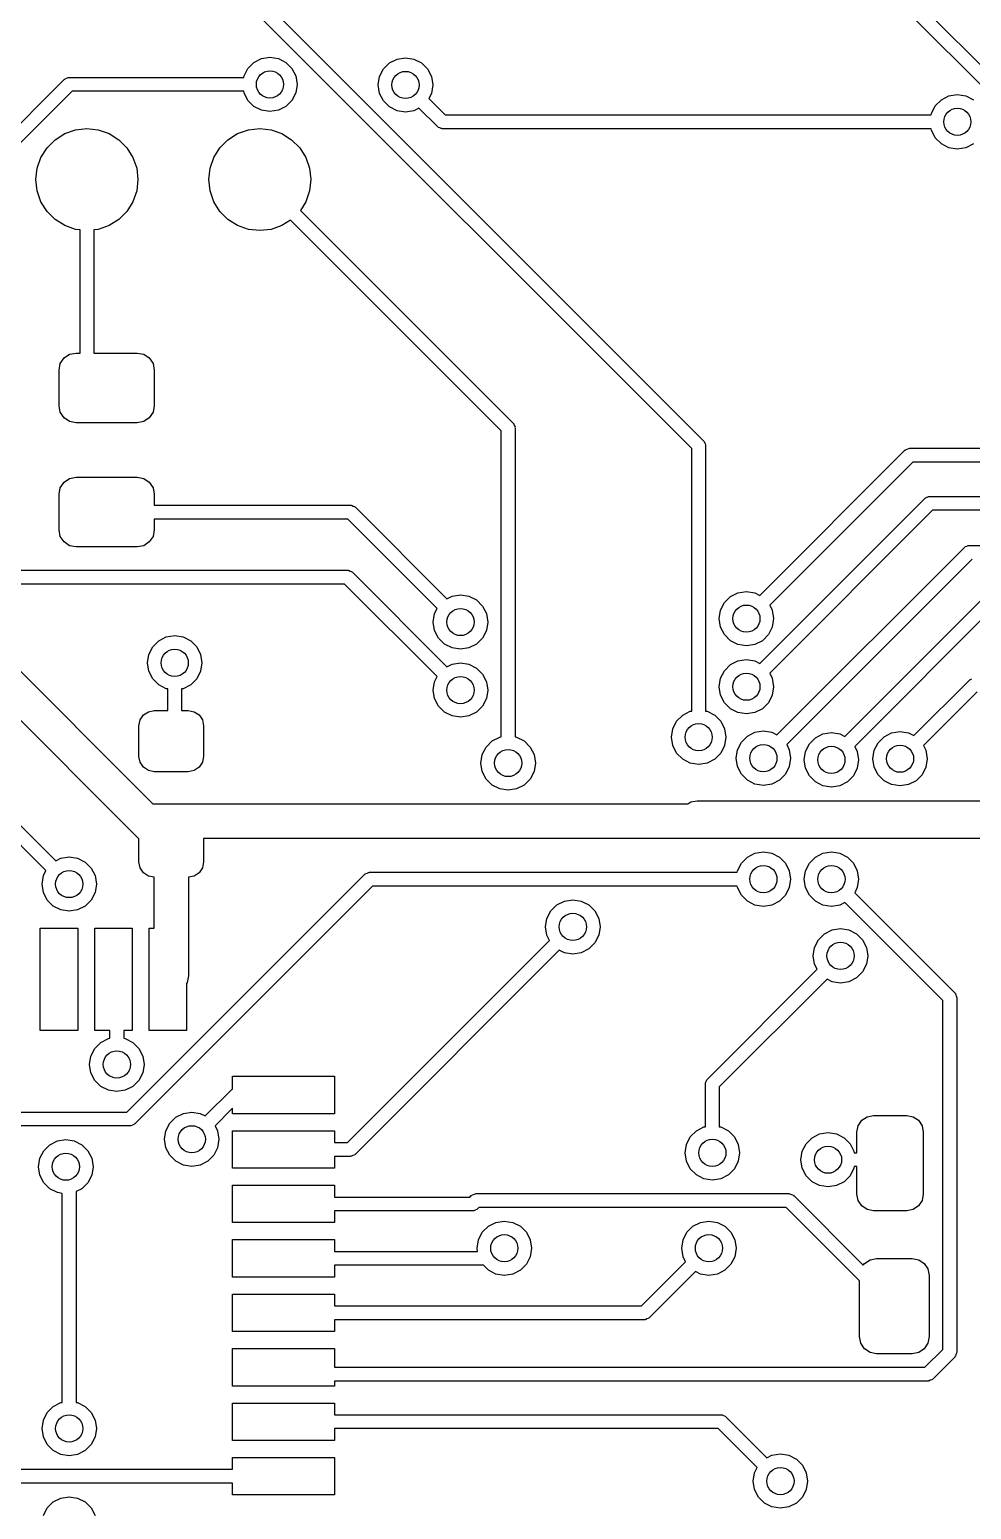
# Model space of a CAD drawing. Extents: x 5.11 to 8.2, y -3.91 to -1.13.
# Drawn here: x 6.8 to 7.345, y -2.722 to -1.866 of the extents above; entities that cross this region are included whole.
import ezdxf

# ---------------------------------------------------------------- set-up
doc = ezdxf.new("R2010")
doc.units = 0
doc.header["$MEASUREMENT"] = 0
doc.layers.add('BLACK', color=7, linetype='CONTINUOUS')

msp = doc.modelspace()

# ---------------------------------------------------------------- linework, layer by layer
at = {"layer": 'BLACK', "linetype": 'CONTINUOUS'}
for p, q in [((7.18297, -2.10831), (6.45088, -1.37622)), ((6.45654, -1.37056), (7.1898, -2.10383)), ((6.8607, -1.39718), (7.60023, -2.1367)), ((7.59574, -2.14353), (6.85621, -1.404)), ((6.92969, -1.88493), (6.93408, -1.88269)), ((6.93408, -1.88269), (6.93895, -1.88192)), ((6.93895, -1.88192), (6.94381, -1.88269)), ((6.94381, -1.88269), (6.9482, -1.88493)), ((7.0081, -1.88526), (7.01249, -1.88302)), ((7.01249, -1.88302), (7.01735, -1.88225)), ((7.01735, -1.88225), (7.02222, -1.88302)), ((7.02222, -1.88302), (7.02661, -1.88526)), ((6.92397, -1.8928), (6.92621, -1.88841)), ((6.92621, -1.88841), (6.92969, -1.88493)), ((6.9482, -1.88493), (6.95169, -1.88841)), ((6.95169, -1.88841), (6.95392, -1.8928)), ((7.00238, -1.89314), (7.00461, -1.88875)), ((7.00461, -1.88875), (7.0081, -1.88526)), ((7.02661, -1.88526), (7.03009, -1.88875)), ((7.03009, -1.88875), (7.03233, -1.89314)), ((6.77676, -1.93805), (6.81998, -1.89484)), ((6.81998, -1.89484), (6.82026, -1.89469)), ((6.82026, -1.89469), (6.82045, -1.89443)), ((6.82045, -1.89443), (6.82134, -1.89414)), ((6.82134, -1.89414), (6.82218, -1.89372)), ((6.82218, -1.89372), (6.8225, -1.89377)), ((6.8225, -1.89377), (6.8228, -1.89367)), ((6.8228, -1.89367), (6.92383, -1.89367)), ((6.92383, -1.89367), (6.92397, -1.8928)), ((6.95392, -1.8928), (6.95469, -1.89767)), ((6.95469, -1.89767), (6.95392, -1.90253)), ((7.0016, -1.898), (7.00238, -1.89314)), ((7.00238, -1.90287), (7.0016, -1.898)), ((7.03233, -1.89314), (7.0331, -1.898)), ((7.0331, -1.898), (7.03233, -1.90287)), ((6.82446, -1.90167), (6.78359, -1.94254)), ((6.92383, -1.90167), (6.82446, -1.90167)), ((6.92397, -1.90253), (6.92383, -1.90167)), ((6.92621, -1.90692), (6.92397, -1.90253)), ((6.92969, -1.91041), (6.92621, -1.90692)), ((6.95169, -1.90692), (6.9482, -1.91041)), ((6.95392, -1.90253), (6.95169, -1.90692)), ((7.00461, -1.90726), (7.00238, -1.90287)), ((7.0081, -1.91074), (7.00461, -1.90726)), ((7.03233, -1.90287), (7.03083, -1.90582)), ((7.03083, -1.90582), (7.0403, -1.91529)), ((7.32387, -1.91003), (7.32736, -1.90655)), ((7.32736, -1.90655), (7.33175, -1.90431)), ((7.33175, -1.90431), (7.33661, -1.90354)), ((7.33661, -1.90354), (7.34148, -1.90431)), ((7.34148, -1.90431), (7.34587, -1.90655)), ((6.93408, -1.91264), (6.92969, -1.91041)), ((6.93895, -1.91342), (6.93408, -1.91264)), ((6.94381, -1.91264), (6.93895, -1.91342)), ((6.9482, -1.91041), (6.94381, -1.91264)), ((7.01249, -1.91298), (7.0081, -1.91074)), ((7.01735, -1.91375), (7.01249, -1.91298)), ((7.02222, -1.91298), (7.01735, -1.91375)), ((7.02517, -1.91148), (7.02222, -1.91298)), ((7.03581, -1.92212), (7.02517, -1.91148)), ((7.0403, -1.91529), (7.3215, -1.91529)), ((7.3215, -1.91529), (7.32164, -1.91442)), ((7.32164, -1.91442), (7.32387, -1.91003)), ((6.82026, -1.92615), (6.8265, -1.92397)), ((6.8265, -1.92397), (6.83307, -1.92323)), ((6.83307, -1.92323), (6.83964, -1.92397)), ((6.83964, -1.92397), (6.84588, -1.92615)), ((6.92026, -1.92615), (6.9265, -1.92397)), ((6.9265, -1.92397), (6.93307, -1.92323)), ((6.93307, -1.92323), (6.93964, -1.92397)), ((6.93964, -1.92397), (6.94588, -1.92615)), ((7.0361, -1.92227), (7.03581, -1.92212)), ((7.03629, -1.92253), (7.0361, -1.92227)), ((7.03718, -1.92282), (7.03629, -1.92253)), ((7.03802, -1.92324), (7.03718, -1.92282)), ((7.03833, -1.92319), (7.03802, -1.92324)), ((7.03864, -1.92329), (7.03833, -1.92319)), ((7.3215, -1.92329), (7.03864, -1.92329)), ((7.32164, -1.92416), (7.3215, -1.92329)), ((7.32387, -1.92855), (7.32164, -1.92416)), ((6.80647, -1.93994), (6.80999, -1.93435)), ((6.80999, -1.93435), (6.81466, -1.92967)), ((6.81466, -1.92967), (6.82026, -1.92615)), ((6.84588, -1.92615), (6.85148, -1.92967)), ((6.85148, -1.92967), (6.85616, -1.93435)), ((6.85616, -1.93435), (6.85967, -1.93994)), ((6.90647, -1.93994), (6.90999, -1.93435)), ((6.90999, -1.93435), (6.91466, -1.92967)), ((6.91466, -1.92967), (6.92026, -1.92615)), ((6.94588, -1.92615), (6.95148, -1.92967)), ((6.95148, -1.92967), (6.95616, -1.93435)), ((6.95616, -1.93435), (6.95967, -1.93994)), ((7.32736, -1.93203), (7.32387, -1.92855)), ((7.33175, -1.93427), (7.32736, -1.93203)), ((7.33661, -1.93504), (7.33175, -1.93427)), ((7.34148, -1.93427), (7.33661, -1.93504)), ((7.34587, -1.93203), (7.34148, -1.93427)), ((6.80428, -1.94619), (6.80647, -1.93994)), ((6.85967, -1.93994), (6.86186, -1.94619)), ((6.90428, -1.94619), (6.90647, -1.93994)), ((6.95967, -1.93994), (6.96186, -1.94619)), ((6.80354, -1.95276), (6.80428, -1.94619)), ((6.86186, -1.94619), (6.8626, -1.95276)), ((6.90354, -1.95276), (6.90428, -1.94619)), ((6.96186, -1.94619), (6.9626, -1.95276)), ((6.80428, -1.95933), (6.80354, -1.95276)), ((6.80647, -1.96557), (6.80428, -1.95933)), ((6.86186, -1.95933), (6.85967, -1.96557)), ((6.8626, -1.95276), (6.86186, -1.95933)), ((6.90428, -1.95933), (6.90354, -1.95276)), ((6.90647, -1.96557), (6.90428, -1.95933)), ((6.96186, -1.95933), (6.95967, -1.96557)), ((6.9626, -1.95276), (6.96186, -1.95933)), ((6.80999, -1.97117), (6.80647, -1.96557)), ((6.85967, -1.96557), (6.85616, -1.97117)), ((6.90999, -1.97117), (6.90647, -1.96557)), ((6.95967, -1.96557), (6.95654, -1.97056)), ((6.81466, -1.97584), (6.80999, -1.97117)), ((6.82026, -1.97936), (6.81466, -1.97584)), ((6.85148, -1.97584), (6.84588, -1.97936)), ((6.85616, -1.97117), (6.85148, -1.97584)), ((6.91466, -1.97584), (6.90999, -1.97117)), ((6.92026, -1.97936), (6.91466, -1.97584)), ((6.95088, -1.97622), (6.94588, -1.97936)), ((7.07277, -2.09811), (6.95088, -1.97622)), ((6.95654, -1.97056), (7.0796, -2.09363)), ((6.8265, -1.98154), (6.82026, -1.97936)), ((6.82907, -1.98183), (6.8265, -1.98154)), ((6.82907, -2.05305), (6.82907, -1.98183)), ((6.83964, -1.98154), (6.83707, -1.98183)), ((6.83707, -1.98183), (6.83707, -2.05305)), ((6.84588, -1.97936), (6.83964, -1.98154)), ((6.9265, -1.98154), (6.92026, -1.97936)), ((6.93307, -1.98228), (6.9265, -1.98154)), ((6.93964, -1.98154), (6.93307, -1.98228)), ((6.94588, -1.97936), (6.93964, -1.98154)), ((6.81981, -2.05593), (6.82301, -2.0538)), ((6.82301, -2.0538), (6.82677, -2.05305)), ((6.82677, -2.05305), (6.82907, -2.05305)), ((6.83707, -2.05305), (6.8622, -2.05305)), ((6.8622, -2.05305), (6.86597, -2.0538)), ((6.86597, -2.0538), (6.86916, -2.05593)), ((6.81693, -2.06289), (6.81768, -2.05913)), ((6.81693, -2.08356), (6.81693, -2.06289)), ((6.81768, -2.05913), (6.81981, -2.05593)), ((6.86916, -2.05593), (6.8713, -2.05913)), ((6.8713, -2.05913), (6.87205, -2.06289)), ((6.87205, -2.06289), (6.87205, -2.08356)), ((6.81768, -2.08733), (6.81693, -2.08356)), ((6.81981, -2.09052), (6.81768, -2.08733)), ((6.8713, -2.08733), (6.86916, -2.09052)), ((6.87205, -2.08356), (6.8713, -2.08733)), ((6.82301, -2.09266), (6.81981, -2.09052)), ((6.82677, -2.09341), (6.82301, -2.09266)), ((6.8622, -2.09341), (6.82677, -2.09341)), ((6.86597, -2.09266), (6.8622, -2.09341)), ((6.86916, -2.09052), (6.86597, -2.09266)), ((7.0796, -2.09363), (7.07975, -2.09392)), ((7.07975, -2.09392), (7.08001, -2.09411)), ((7.08001, -2.09411), (7.0803, -2.095)), ((7.0803, -2.095), (7.08072, -2.09583)), ((7.08072, -2.09583), (7.08067, -2.09615)), ((7.08067, -2.09615), (7.08077, -2.09646)), ((7.08077, -2.09646), (7.08077, -2.2751)), ((7.07277, -2.2751), (7.07277, -2.09811)), ((7.1898, -2.10383), (7.18995, -2.10412)), ((7.18995, -2.10412), (7.19021, -2.10431)), ((7.19021, -2.10431), (7.1905, -2.1052)), ((7.1905, -2.1052), (7.19092, -2.10603)), ((7.18297, -2.26016), (7.18297, -2.10831)), ((7.19092, -2.10603), (7.19087, -2.10635)), ((7.19087, -2.10635), (7.19097, -2.10666)), ((7.19097, -2.10666), (7.19097, -2.26016)), ((7.22239, -2.19324), (7.30629, -2.10934)), ((7.30629, -2.10934), (7.30658, -2.10919)), ((7.30658, -2.10919), (7.30677, -2.10893)), ((7.30677, -2.10893), (7.30766, -2.10864)), ((7.30766, -2.10864), (7.30849, -2.10822)), ((7.30849, -2.10822), (7.30881, -2.10827)), ((7.30881, -2.10827), (7.30912, -2.10817)), ((7.30912, -2.10817), (7.51588, -2.10817)), ((7.31078, -2.11617), (7.22805, -2.1989)), ((7.51588, -2.11617), (7.31078, -2.11617)), ((6.81693, -2.13474), (6.81768, -2.13098)), ((6.81768, -2.13098), (6.81981, -2.12778)), ((6.81981, -2.12778), (6.82301, -2.12565)), ((6.82301, -2.12565), (6.82677, -2.1249)), ((6.82677, -2.1249), (6.8622, -2.1249)), ((6.8622, -2.1249), (6.86597, -2.12565)), ((6.86597, -2.12565), (6.86916, -2.12778)), ((6.86916, -2.12778), (6.8713, -2.13098)), ((6.8713, -2.13098), (6.87205, -2.13474)), ((6.81693, -2.15541), (6.81693, -2.13474)), ((6.87205, -2.13474), (6.87205, -2.14108)), ((7.22239, -2.23259), (7.31782, -2.13717)), ((7.31782, -2.13717), (7.3181, -2.13702)), ((7.3181, -2.13702), (7.31829, -2.13676)), ((7.31829, -2.13676), (7.31918, -2.13647)), ((7.31918, -2.13647), (7.32002, -2.13604)), ((7.32002, -2.13604), (7.32034, -2.13609)), ((7.32034, -2.13609), (7.32064, -2.13599)), ((7.32064, -2.13599), (7.54371, -2.13599)), ((6.87205, -2.14108), (6.98559, -2.14108)), ((6.98559, -2.14108), (6.98589, -2.14118)), ((6.98589, -2.14118), (6.98621, -2.14113)), ((6.98621, -2.14113), (6.98705, -2.14155)), ((6.98705, -2.14155), (6.98794, -2.14184)), ((6.98794, -2.14184), (6.98813, -2.1421)), ((6.98813, -2.1421), (6.98842, -2.14225)), ((6.98842, -2.14225), (7.04135, -2.19519)), ((7.3223, -2.14399), (7.22805, -2.23825)), ((7.54371, -2.14399), (7.3223, -2.14399)), ((6.81768, -2.15918), (6.81693, -2.15541)), ((6.87205, -2.15541), (6.8713, -2.15918)), ((6.98393, -2.14908), (6.87205, -2.14908)), ((6.87205, -2.14908), (6.87205, -2.15541)), ((7.0357, -2.20084), (6.98393, -2.14908)), ((6.81981, -2.16237), (6.81768, -2.15918)), ((6.82301, -2.16451), (6.81981, -2.16237)), ((6.82677, -2.16526), (6.82301, -2.16451)), ((6.8622, -2.16526), (6.82677, -2.16526)), ((6.86597, -2.16451), (6.8622, -2.16526)), ((6.86916, -2.16237), (6.86597, -2.16451)), ((6.8713, -2.15918), (6.86916, -2.16237)), ((7.23223, -2.27393), (7.34068, -2.16548)), ((7.34068, -2.16548), (7.34096, -2.16533)), ((7.34096, -2.16533), (7.34115, -2.16507)), ((7.34115, -2.16507), (7.34204, -2.16478)), ((7.34204, -2.16478), (7.34288, -2.16436)), ((7.34288, -2.16436), (7.3432, -2.16441)), ((7.3432, -2.16441), (7.3435, -2.16431)), ((7.3435, -2.16431), (7.75001, -2.16431)), ((7.34516, -2.17231), (7.23788, -2.27958)), ((6.67362, -2.17869), (6.98383, -2.17869)), ((6.98383, -2.17869), (6.98414, -2.17879)), ((6.98414, -2.17879), (6.98446, -2.17874)), ((6.98446, -2.17874), (6.98529, -2.17917)), ((6.98529, -2.17917), (6.98618, -2.17946)), ((6.98618, -2.17946), (6.98637, -2.17972)), ((6.98637, -2.17972), (6.98666, -2.17986)), ((6.98666, -2.17986), (7.04135, -2.23456)), ((6.98217, -2.18669), (6.67196, -2.18669)), ((7.0357, -2.24021), (6.98217, -2.18669)), ((7.20971, -2.19174), (7.21458, -2.19096)), ((7.21458, -2.19096), (7.21944, -2.19174)), ((7.27156, -2.27493), (7.35543, -2.19107)), ((6.75495, -2.1975), (6.87127, -2.31382)), ((7.04135, -2.19519), (7.0443, -2.19368)), ((7.0443, -2.19368), (7.04917, -2.19291)), ((7.04917, -2.19291), (7.05404, -2.19368)), ((7.05404, -2.19368), (7.05843, -2.19592)), ((7.05843, -2.19592), (7.06191, -2.1994)), ((7.06191, -2.1994), (7.06415, -2.20379)), ((7.1996, -2.20185), (7.20183, -2.19746)), ((7.20183, -2.19746), (7.20532, -2.19397)), ((7.20532, -2.19397), (7.20971, -2.19174)), ((7.21944, -2.19174), (7.22239, -2.19324)), ((7.22805, -2.1989), (7.22955, -2.20185)), ((7.35991, -2.1979), (7.27722, -2.28059)), ((7.03342, -2.20866), (7.03419, -2.20379)), ((7.03419, -2.20379), (7.0357, -2.20084)), ((7.06415, -2.20379), (7.06492, -2.20866)), ((7.19883, -2.20671), (7.1996, -2.20185)), ((7.1996, -2.21158), (7.19883, -2.20671)), ((7.22955, -2.20185), (7.23032, -2.20671)), ((7.23032, -2.20671), (7.22955, -2.21158)), ((6.86319, -2.33402), (6.74373, -2.21457)), ((6.87899, -2.21731), (6.88386, -2.21654)), ((6.88386, -2.21654), (6.88872, -2.21731)), ((7.03419, -2.21353), (7.03342, -2.20866)), ((7.03643, -2.21792), (7.03419, -2.21353)), ((7.06415, -2.21353), (7.06191, -2.21792)), ((7.06492, -2.20866), (7.06415, -2.21353)), ((7.20183, -2.21597), (7.1996, -2.21158)), ((7.20532, -2.21945), (7.20183, -2.21597)), ((7.22732, -2.21597), (7.22383, -2.21945)), ((7.22955, -2.21158), (7.22732, -2.21597)), ((6.86888, -2.22742), (6.87112, -2.22303)), ((6.87112, -2.22303), (6.8746, -2.21954)), ((6.8746, -2.21954), (6.87899, -2.21731)), ((6.88872, -2.21731), (6.89311, -2.21954)), ((6.89311, -2.21954), (6.8966, -2.22303)), ((6.8966, -2.22303), (6.89884, -2.22742)), ((7.03991, -2.2214), (7.03643, -2.21792)), ((7.0443, -2.22364), (7.03991, -2.2214)), ((7.04917, -2.22441), (7.0443, -2.22364)), ((7.05404, -2.22364), (7.04917, -2.22441)), ((7.05843, -2.2214), (7.05404, -2.22364)), ((7.06191, -2.21792), (7.05843, -2.2214)), ((7.20971, -2.22169), (7.20532, -2.21945)), ((7.21458, -2.22246), (7.20971, -2.22169)), ((7.21944, -2.22169), (7.21458, -2.22246)), ((7.22383, -2.21945), (7.21944, -2.22169)), ((6.86811, -2.23228), (6.86888, -2.22742)), ((6.86888, -2.23715), (6.86811, -2.23228)), ((6.89884, -2.22742), (6.89961, -2.23228)), ((6.89961, -2.23228), (6.89884, -2.23715)), ((7.04135, -2.23456), (7.0443, -2.23305)), ((7.0443, -2.23305), (7.04917, -2.23228)), ((7.04917, -2.23228), (7.05404, -2.23305)), ((7.05404, -2.23305), (7.05843, -2.23529)), ((7.20183, -2.23681), (7.20532, -2.23332)), ((7.20532, -2.23332), (7.20971, -2.23109)), ((7.20971, -2.23109), (7.21458, -2.23031)), ((7.21458, -2.23031), (7.21944, -2.23109)), ((7.21944, -2.23109), (7.22239, -2.23259)), ((6.80936, -2.35242), (6.69911, -2.24217)), ((6.7036, -2.23534), (6.81502, -2.34676)), ((6.87112, -2.24154), (6.86888, -2.23715)), ((6.8746, -2.24502), (6.87112, -2.24154)), ((6.8966, -2.24154), (6.89311, -2.24502)), ((6.89884, -2.23715), (6.8966, -2.24154)), ((7.03419, -2.24317), (7.0357, -2.24021)), ((7.05843, -2.23529), (7.06191, -2.23878)), ((7.06191, -2.23878), (7.06415, -2.24317)), ((7.19883, -2.24606), (7.1996, -2.2412)), ((7.1996, -2.2412), (7.20183, -2.23681)), ((7.22805, -2.23825), (7.22955, -2.2412)), ((7.22955, -2.2412), (7.23032, -2.24606)), ((7.31153, -2.27437), (7.34365, -2.24225)), ((7.34365, -2.24225), (7.34394, -2.2421)), ((7.34394, -2.2421), (7.34413, -2.24184)), ((7.34413, -2.24184), (7.34502, -2.24155)), ((6.87899, -2.24726), (6.8746, -2.24502)), ((6.87986, -2.2474), (6.87899, -2.24726)), ((6.87986, -2.25984), (6.87986, -2.2474)), ((6.88872, -2.24726), (6.88786, -2.2474)), ((6.88786, -2.2474), (6.88786, -2.25984)), ((6.89311, -2.24502), (6.88872, -2.24726)), ((7.03342, -2.24803), (7.03419, -2.24317)), ((7.03419, -2.2529), (7.03342, -2.24803)), ((7.06415, -2.24317), (7.06492, -2.24803)), ((7.06492, -2.24803), (7.06415, -2.2529)), ((7.1996, -2.25093), (7.19883, -2.24606)), ((7.20183, -2.25532), (7.1996, -2.25093)), ((7.22955, -2.25093), (7.22732, -2.25532)), ((7.23032, -2.24606), (7.22955, -2.25093)), ((7.34813, -2.24908), (7.31707, -2.28015)), ((6.86866, -2.26052), (6.87205, -2.25984)), ((6.87205, -2.25984), (6.87986, -2.25984)), ((6.88786, -2.25984), (6.89173, -2.25984)), ((6.89173, -2.25984), (6.89512, -2.26052)), ((7.03643, -2.25729), (7.03419, -2.2529)), ((7.03991, -2.26077), (7.03643, -2.25729)), ((7.06191, -2.25729), (7.05843, -2.26077)), ((7.06415, -2.2529), (7.06191, -2.25729)), ((7.20532, -2.2588), (7.20183, -2.25532)), ((7.20971, -2.26104), (7.20532, -2.2588)), ((7.22383, -2.2588), (7.21944, -2.26104)), ((7.22732, -2.25532), (7.22383, -2.2588)), ((6.86319, -2.2687), (6.86386, -2.26531)), ((6.86386, -2.26531), (6.86578, -2.26244)), ((6.86578, -2.26244), (6.86866, -2.26052)), ((6.89512, -2.26052), (6.898, -2.26244)), ((6.898, -2.26244), (6.89992, -2.26531)), ((6.89992, -2.26531), (6.90059, -2.2687)), ((7.0443, -2.26301), (7.03991, -2.26077)), ((7.04917, -2.26378), (7.0443, -2.26301)), ((7.05404, -2.26301), (7.04917, -2.26378)), ((7.05843, -2.26077), (7.05404, -2.26301)), ((7.172, -2.27041), (7.17423, -2.26602)), ((7.17423, -2.26602), (7.17772, -2.26254)), ((7.17772, -2.26254), (7.18211, -2.2603)), ((7.18211, -2.2603), (7.18297, -2.26016)), ((7.19097, -2.26016), (7.19184, -2.2603)), ((7.19184, -2.2603), (7.19623, -2.26254)), ((7.19623, -2.26254), (7.19971, -2.26602)), ((7.19971, -2.26602), (7.20195, -2.27041)), ((7.21458, -2.26181), (7.20971, -2.26104)), ((7.21944, -2.26104), (7.21458, -2.26181)), ((6.86319, -2.28642), (6.86319, -2.2687)), ((6.90059, -2.2687), (6.90059, -2.28642)), ((7.06752, -2.27748), (7.07191, -2.27524)), ((7.07191, -2.27524), (7.07277, -2.2751)), ((7.08077, -2.2751), (7.08164, -2.27524)), ((7.08164, -2.27524), (7.08603, -2.27748)), ((7.17122, -2.27528), (7.172, -2.27041)), ((7.172, -2.28015), (7.17122, -2.27528)), ((7.20195, -2.27041), (7.20272, -2.27528)), ((7.20272, -2.27528), (7.20195, -2.28015)), ((7.21167, -2.27815), (7.21515, -2.27466)), ((7.21515, -2.27466), (7.21954, -2.27242)), ((7.21954, -2.27242), (7.22441, -2.27165)), ((7.22441, -2.27165), (7.22928, -2.27242)), ((7.22928, -2.27242), (7.23223, -2.27393)), ((7.25101, -2.27915), (7.25449, -2.27567)), ((7.25449, -2.27567), (7.25888, -2.27343)), ((7.25888, -2.27343), (7.26375, -2.27266)), ((7.26375, -2.27266), (7.26861, -2.27343)), ((7.26861, -2.27343), (7.27156, -2.27493)), ((7.29073, -2.27846), (7.29421, -2.27498)), ((7.29421, -2.27498), (7.2986, -2.27274)), ((7.2986, -2.27274), (7.30347, -2.27197)), ((7.30347, -2.27197), (7.30833, -2.27274)), ((7.30833, -2.27274), (7.31153, -2.27437)), ((7.06102, -2.29022), (7.06179, -2.28535)), ((7.06179, -2.28535), (7.06403, -2.28096)), ((7.06403, -2.28096), (7.06752, -2.27748)), ((7.08603, -2.27748), (7.08951, -2.28096)), ((7.08951, -2.28096), (7.09175, -2.28535)), ((7.09175, -2.28535), (7.09252, -2.29022)), ((7.17423, -2.28454), (7.172, -2.28015)), ((7.17772, -2.28802), (7.17423, -2.28454)), ((7.19971, -2.28454), (7.19623, -2.28802)), ((7.20195, -2.28015), (7.19971, -2.28454)), ((7.20866, -2.2874), (7.20943, -2.28254)), ((7.20943, -2.28254), (7.21167, -2.27815)), ((7.23788, -2.27958), (7.23939, -2.28254)), ((7.23939, -2.28254), (7.24016, -2.2874)), ((7.248, -2.28841), (7.24877, -2.28354)), ((7.24877, -2.28354), (7.25101, -2.27915)), ((7.27722, -2.28059), (7.27872, -2.28354)), ((7.27872, -2.28354), (7.2795, -2.28841)), ((7.28772, -2.28772), (7.28849, -2.28285)), ((7.28849, -2.28285), (7.29073, -2.27846)), ((7.31707, -2.28015), (7.31845, -2.28285)), ((7.31845, -2.28285), (7.31922, -2.28772)), ((6.86386, -2.28981), (6.86319, -2.28642)), ((6.86578, -2.29268), (6.86386, -2.28981)), ((6.86866, -2.2946), (6.86578, -2.29268)), ((6.898, -2.29268), (6.89512, -2.2946)), ((6.89992, -2.28981), (6.898, -2.29268)), ((6.90059, -2.28642), (6.89992, -2.28981)), ((7.06179, -2.29508), (7.06102, -2.29022)), ((7.09252, -2.29022), (7.09175, -2.29508)), ((7.18211, -2.29026), (7.17772, -2.28802)), ((7.18697, -2.29103), (7.18211, -2.29026)), ((7.19184, -2.29026), (7.18697, -2.29103)), ((7.19623, -2.28802), (7.19184, -2.29026)), ((7.20943, -2.29227), (7.20866, -2.2874)), ((7.21167, -2.29666), (7.20943, -2.29227)), ((7.23939, -2.29227), (7.23715, -2.29666)), ((7.24016, -2.2874), (7.23939, -2.29227)), ((7.24877, -2.29327), (7.248, -2.28841)), ((7.25101, -2.29766), (7.24877, -2.29327)), ((7.27872, -2.29327), (7.27649, -2.29766)), ((7.2795, -2.28841), (7.27872, -2.29327)), ((7.28849, -2.29259), (7.28772, -2.28772)), ((7.29073, -2.29698), (7.28849, -2.29259)), ((7.31845, -2.29259), (7.31621, -2.29698)), ((7.31922, -2.28772), (7.31845, -2.29259)), ((6.87205, -2.29528), (6.86866, -2.2946)), ((6.89173, -2.29528), (6.87205, -2.29528)), ((6.89512, -2.2946), (6.89173, -2.29528)), ((7.06403, -2.29947), (7.06179, -2.29508)), ((7.06752, -2.30296), (7.06403, -2.29947)), ((7.08951, -2.29947), (7.08603, -2.30296)), ((7.09175, -2.29508), (7.08951, -2.29947)), ((7.21515, -2.30014), (7.21167, -2.29666)), ((7.21954, -2.30238), (7.21515, -2.30014)), ((7.22441, -2.30315), (7.21954, -2.30238)), ((7.22928, -2.30238), (7.22441, -2.30315)), ((7.23367, -2.30014), (7.22928, -2.30238)), ((7.23715, -2.29666), (7.23367, -2.30014)), ((7.25449, -2.30115), (7.25101, -2.29766)), ((7.25888, -2.30338), (7.25449, -2.30115)), ((7.273, -2.30115), (7.26861, -2.30338)), ((7.27649, -2.29766), (7.273, -2.30115)), ((7.29421, -2.30046), (7.29073, -2.29698)), ((7.2986, -2.3027), (7.29421, -2.30046)), ((7.31272, -2.30046), (7.30833, -2.3027)), ((7.31621, -2.29698), (7.31272, -2.30046)), ((7.07191, -2.30519), (7.06752, -2.30296)), ((7.07677, -2.30596), (7.07191, -2.30519)), ((7.08164, -2.30519), (7.07677, -2.30596)), ((7.08603, -2.30296), (7.08164, -2.30519)), ((7.26375, -2.30415), (7.25888, -2.30338)), ((7.26861, -2.30338), (7.26375, -2.30415)), ((7.30347, -2.30347), (7.2986, -2.3027)), ((7.30833, -2.3027), (7.30347, -2.30347)), ((6.87127, -2.31382), (7.18078, -2.31382)), ((7.18078, -2.31382), (7.18235, -2.31277)), ((7.18235, -2.31277), (7.18618, -2.31201)), ((7.18618, -2.31201), (7.55232, -2.31201)), ((6.86319, -2.34744), (6.86319, -2.33402)), ((7.41364, -2.33382), (6.90059, -2.33382)), ((6.90059, -2.33382), (6.90059, -2.34744)), ((6.81502, -2.34676), (6.81797, -2.34526)), ((6.81797, -2.34526), (6.82283, -2.34449)), ((6.82283, -2.34449), (6.8277, -2.34526)), ((6.8277, -2.34526), (6.83209, -2.3475)), ((7.21167, -2.34816), (7.21515, -2.34468)), ((7.21515, -2.34468), (7.21954, -2.34244)), ((7.21954, -2.34244), (7.22441, -2.34167)), ((7.22441, -2.34167), (7.22928, -2.34244)), ((7.22928, -2.34244), (7.23367, -2.34468)), ((7.23367, -2.34468), (7.23715, -2.34816)), ((7.25102, -2.34816), (7.2545, -2.34468)), ((7.2545, -2.34468), (7.25889, -2.34244)), ((7.25889, -2.34244), (7.26376, -2.34167)), ((7.26376, -2.34167), (7.26863, -2.34244)), ((7.26863, -2.34244), (7.27302, -2.34468)), ((7.27302, -2.34468), (7.2765, -2.34816)), ((6.80786, -2.35537), (6.80936, -2.35242)), ((6.83209, -2.3475), (6.83558, -2.35098)), ((6.83558, -2.35098), (6.83781, -2.35537)), ((6.86386, -2.35083), (6.86319, -2.34744)), ((6.86578, -2.3537), (6.86386, -2.35083)), ((6.86866, -2.35562), (6.86578, -2.3537)), ((6.898, -2.3537), (6.89512, -2.35562)), ((6.89992, -2.35083), (6.898, -2.3537)), ((6.90059, -2.34744), (6.89992, -2.35083)), ((6.99425, -2.35419), (6.99514, -2.3539)), ((6.99514, -2.3539), (6.99598, -2.35347)), ((6.99598, -2.35347), (6.9963, -2.35352)), ((6.9963, -2.35352), (6.9966, -2.35342)), ((6.9966, -2.35342), (7.20929, -2.35342)), ((7.20929, -2.35342), (7.20943, -2.35255)), ((7.20943, -2.35255), (7.21167, -2.34816)), ((7.23715, -2.34816), (7.23939, -2.35255)), ((7.23939, -2.35255), (7.24016, -2.35742)), ((7.24801, -2.35742), (7.24878, -2.35255)), ((7.24878, -2.35255), (7.25102, -2.34816)), ((7.2765, -2.34816), (7.27874, -2.35255)), ((7.27874, -2.35255), (7.27951, -2.35742)), ((6.80709, -2.36024), (6.80786, -2.35537)), ((6.80786, -2.3651), (6.80709, -2.36024)), ((6.83781, -2.35537), (6.83858, -2.36024)), ((6.83858, -2.36024), (6.83781, -2.3651)), ((6.85624, -2.49213), (6.99377, -2.35459)), ((6.99826, -2.36142), (6.86073, -2.49895)), ((6.87189, -2.35627), (6.86866, -2.35562)), ((6.87189, -2.38583), (6.87189, -2.35627)), ((6.89512, -2.35562), (6.89189, -2.35627)), ((6.89189, -2.35627), (6.89189, -2.41339)), ((6.99377, -2.35459), (6.99406, -2.35445)), ((6.99406, -2.35445), (6.99425, -2.35419)), ((7.20929, -2.36142), (6.99826, -2.36142)), ((7.20943, -2.36229), (7.20929, -2.36142)), ((7.21167, -2.36668), (7.20943, -2.36229)), ((7.23939, -2.36229), (7.23715, -2.36668)), ((7.24016, -2.35742), (7.23939, -2.36229)), ((7.24878, -2.36229), (7.24801, -2.35742)), ((7.25102, -2.36668), (7.24878, -2.36229)), ((7.27874, -2.36229), (7.27723, -2.36524)), ((7.27951, -2.35742), (7.27874, -2.36229)), ((6.81009, -2.36949), (6.80786, -2.3651)), ((6.81358, -2.37298), (6.81009, -2.36949)), ((6.83558, -2.36949), (6.83209, -2.37298)), ((6.83781, -2.3651), (6.83558, -2.36949)), ((7.10492, -2.37228), (7.10931, -2.37005)), ((7.10931, -2.37005), (7.11417, -2.36928)), ((7.11417, -2.36928), (7.11904, -2.37005)), ((7.11904, -2.37005), (7.12343, -2.37228)), ((7.21515, -2.37016), (7.21167, -2.36668)), ((7.21954, -2.3724), (7.21515, -2.37016)), ((7.23367, -2.37016), (7.22928, -2.3724)), ((7.23715, -2.36668), (7.23367, -2.37016)), ((7.2545, -2.37016), (7.25102, -2.36668)), ((7.25889, -2.3724), (7.2545, -2.37016)), ((7.27158, -2.3709), (7.26863, -2.3724)), ((7.32825, -2.42757), (7.27158, -2.3709)), ((7.27723, -2.36524), (7.33508, -2.42308)), ((6.81797, -2.37521), (6.81358, -2.37298)), ((6.82283, -2.37598), (6.81797, -2.37521)), ((6.8277, -2.37521), (6.82283, -2.37598)), ((6.83209, -2.37298), (6.8277, -2.37521)), ((7.0992, -2.38016), (7.10143, -2.37577)), ((7.10143, -2.37577), (7.10492, -2.37228)), ((7.12343, -2.37228), (7.12691, -2.37577)), ((7.12691, -2.37577), (7.12915, -2.38016)), ((7.22441, -2.37317), (7.21954, -2.3724)), ((7.22928, -2.3724), (7.22441, -2.37317)), ((7.26376, -2.37317), (7.25889, -2.3724)), ((7.26863, -2.3724), (7.26376, -2.37317)), ((6.8061, -2.44488), (6.8061, -2.38583)), ((6.8061, -2.38583), (6.82776, -2.38583)), ((6.82776, -2.38583), (6.82776, -2.44488)), ((6.8376, -2.44488), (6.8376, -2.38583)), ((6.8376, -2.38583), (6.85925, -2.38583)), ((6.85925, -2.38583), (6.85925, -2.44488)), ((6.86909, -2.44488), (6.86909, -2.38583)), ((6.86909, -2.38583), (6.87189, -2.38583)), ((7.09843, -2.38502), (7.0992, -2.38016)), ((7.0992, -2.38989), (7.09843, -2.38502)), ((7.12915, -2.38016), (7.12992, -2.38502)), ((7.12992, -2.38502), (7.12915, -2.38989)), ((7.25979, -2.389), (7.26418, -2.38677)), ((7.26418, -2.38677), (7.26905, -2.386)), ((7.26905, -2.386), (7.27391, -2.38677)), ((7.27391, -2.38677), (7.2783, -2.389)), ((6.98376, -2.50978), (7.1007, -2.39284)), ((7.1007, -2.39284), (7.0992, -2.38989)), ((7.12691, -2.39428), (7.12343, -2.39776)), ((7.12915, -2.38989), (7.12691, -2.39428)), ((7.25407, -2.39688), (7.25631, -2.39249)), ((7.25631, -2.39249), (7.25979, -2.389)), ((7.2783, -2.389), (7.28179, -2.39249)), ((7.28179, -2.39249), (7.28403, -2.39688)), ((7.10636, -2.3985), (6.98825, -2.51661)), ((7.10931, -2.4), (7.10636, -2.3985)), ((7.11417, -2.40077), (7.10931, -2.4)), ((7.11904, -2.4), (7.11417, -2.40077)), ((7.12343, -2.39776), (7.11904, -2.4)), ((7.2533, -2.40174), (7.25407, -2.39688)), ((7.25407, -2.40661), (7.2533, -2.40174)), ((7.28403, -2.39688), (7.2848, -2.40174)), ((7.2848, -2.40174), (7.28403, -2.40661)), ((6.89189, -2.41339), (6.89113, -2.41721)), ((7.19205, -2.47308), (7.25557, -2.40956)), ((7.25557, -2.40956), (7.25407, -2.40661)), ((7.28179, -2.411), (7.2783, -2.41449)), ((7.28403, -2.40661), (7.28179, -2.411)), ((6.89113, -2.41721), (6.89075, -2.41778)), ((6.89075, -2.41778), (6.89075, -2.44488)), ((7.26123, -2.41522), (7.19888, -2.47757)), ((7.26418, -2.41672), (7.26123, -2.41522)), ((7.26905, -2.41749), (7.26418, -2.41672)), ((7.27391, -2.41672), (7.26905, -2.41749)), ((7.2783, -2.41449), (7.27391, -2.41672)), ((7.32825, -2.62939), (7.32825, -2.42757)), ((7.33508, -2.42308), (7.33522, -2.42337)), ((7.33522, -2.42337), (7.33548, -2.42356)), ((7.33548, -2.42356), (7.33577, -2.42445)), ((7.33577, -2.42445), (7.3362, -2.42528)), ((7.3362, -2.42528), (7.33615, -2.4256)), ((7.33615, -2.4256), (7.33625, -2.42591)), ((7.33625, -2.42591), (7.33625, -2.63104)), ((6.82776, -2.44488), (6.8061, -2.44488)), ((6.84639, -2.44488), (6.8376, -2.44488)), ((6.84639, -2.44945), (6.84639, -2.44488)), ((6.85925, -2.44488), (6.85439, -2.44488)), ((6.85439, -2.44488), (6.85439, -2.44945)), ((6.89075, -2.44488), (6.86909, -2.44488)), ((6.83542, -2.4597), (6.83765, -2.45531)), ((6.83765, -2.45531), (6.84114, -2.45183)), ((6.84114, -2.45183), (6.84553, -2.44959)), ((6.84553, -2.44959), (6.84639, -2.44945)), ((6.85439, -2.44945), (6.85526, -2.44959)), ((6.85526, -2.44959), (6.85965, -2.45183)), ((6.85965, -2.45183), (6.86313, -2.45531)), ((6.86313, -2.45531), (6.86537, -2.4597)), ((6.83465, -2.46457), (6.83542, -2.4597)), ((6.83542, -2.46943), (6.83465, -2.46457)), ((6.86537, -2.4597), (6.86614, -2.46457)), ((6.86614, -2.46457), (6.86537, -2.46943)), ((6.83765, -2.47382), (6.83542, -2.46943)), ((6.84114, -2.47731), (6.83765, -2.47382)), ((6.86313, -2.47382), (6.85965, -2.47731)), ((6.86537, -2.46943), (6.86313, -2.47382)), ((6.91732, -2.47893), (6.91732, -2.47146)), ((6.91732, -2.47146), (6.97638, -2.47146)), ((6.97638, -2.47146), (6.97638, -2.49311)), ((7.19136, -2.47445), (7.19165, -2.47356)), ((7.19165, -2.47356), (7.19191, -2.47337)), ((7.19191, -2.47337), (7.19205, -2.47308)), ((6.84553, -2.47954), (6.84114, -2.47731)), ((6.85039, -2.48031), (6.84553, -2.47954)), ((6.85526, -2.47954), (6.85039, -2.48031)), ((6.85965, -2.47731), (6.85526, -2.47954)), ((6.90154, -2.4944), (6.91648, -2.47946)), ((6.91648, -2.47946), (6.91677, -2.47931)), ((6.91677, -2.47931), (6.91696, -2.47905)), ((6.91696, -2.47905), (6.91732, -2.47893)), ((7.19088, -2.47591), (7.19098, -2.4756)), ((7.19088, -2.50059), (7.19088, -2.47591)), ((7.19093, -2.47528), (7.19136, -2.47445)), ((7.19098, -2.4756), (7.19093, -2.47528)), ((7.19888, -2.47757), (7.19888, -2.50059)), ((6.91732, -2.48993), (6.90719, -2.50006)), ((6.91732, -2.49311), (6.91732, -2.48993)), ((6.547, -2.49213), (6.85624, -2.49213)), ((6.86025, -2.49936), (6.85936, -2.49965)), ((6.86044, -2.4991), (6.86025, -2.49936)), ((6.86073, -2.49895), (6.86044, -2.4991)), ((6.87874, -2.50301), (6.88098, -2.49862)), ((6.88098, -2.49862), (6.88446, -2.49513)), ((6.88446, -2.49513), (6.88885, -2.4929)), ((6.88885, -2.4929), (6.89372, -2.49213)), ((6.89372, -2.49213), (6.89859, -2.4929)), ((6.89859, -2.4929), (6.90154, -2.4944)), ((6.97638, -2.49311), (6.91732, -2.49311)), ((7.27927, -2.50002), (7.28135, -2.49691)), ((7.28135, -2.49691), (7.28447, -2.49482)), ((7.28447, -2.49482), (7.28814, -2.49409)), ((7.28814, -2.49409), (7.30733, -2.49409)), ((7.30733, -2.49409), (7.31101, -2.49482)), ((7.31101, -2.49482), (7.31412, -2.49691)), ((7.31412, -2.49691), (7.3162, -2.50002)), ((6.8579, -2.50013), (6.54534, -2.50013)), ((6.816, -2.50875), (6.82087, -2.50798)), ((6.82087, -2.50798), (6.82573, -2.50875)), ((6.85821, -2.50003), (6.8579, -2.50013)), ((6.85852, -2.50008), (6.85821, -2.50003)), ((6.85936, -2.49965), (6.85852, -2.50008)), ((6.87797, -2.50787), (6.87874, -2.50301)), ((6.87874, -2.51274), (6.87797, -2.50787)), ((6.90719, -2.50006), (6.9087, -2.50301)), ((6.9087, -2.50301), (6.90947, -2.50787)), ((6.90947, -2.50787), (6.9087, -2.51274)), ((6.91732, -2.52461), (6.91732, -2.50295)), ((6.91732, -2.50295), (6.97638, -2.50295)), ((6.97638, -2.50295), (6.97638, -2.50978)), ((7.1799, -2.51084), (7.18214, -2.50645)), ((7.18214, -2.50645), (7.18563, -2.50296)), ((7.18563, -2.50296), (7.19002, -2.50073)), ((7.19002, -2.50073), (7.19088, -2.50059)), ((7.19888, -2.50059), (7.19975, -2.50073)), ((7.19975, -2.50073), (7.20414, -2.50296)), ((7.20414, -2.50296), (7.20762, -2.50645)), ((7.20762, -2.50645), (7.20986, -2.51084)), ((7.24907, -2.51043), (7.25255, -2.50694)), ((7.25255, -2.50694), (7.25694, -2.50471)), ((7.25694, -2.50471), (7.26181, -2.50394)), ((7.26181, -2.50394), (7.26668, -2.50471)), ((7.26668, -2.50471), (7.27107, -2.50694)), ((7.27107, -2.50694), (7.27455, -2.51043)), ((7.27854, -2.50369), (7.27927, -2.50002)), ((7.27854, -2.51569), (7.27854, -2.50369)), ((7.3162, -2.50002), (7.31693, -2.50369)), ((7.31693, -2.50369), (7.31693, -2.53962)), ((6.80589, -2.51886), (6.80813, -2.51447)), ((6.80813, -2.51447), (6.81161, -2.51099)), ((6.81161, -2.51099), (6.816, -2.50875)), ((6.82573, -2.50875), (6.83012, -2.51099)), ((6.83012, -2.51099), (6.83361, -2.51447)), ((6.83361, -2.51447), (6.83584, -2.51886)), ((6.88098, -2.51713), (6.87874, -2.51274)), ((6.9087, -2.51274), (6.90646, -2.51713)), ((6.97638, -2.50978), (6.98376, -2.50978)), ((6.98825, -2.51661), (6.98796, -2.51675)), ((7.17913, -2.5157), (7.1799, -2.51084)), ((7.1799, -2.52057), (7.17913, -2.5157)), ((7.20986, -2.51084), (7.21063, -2.5157)), ((7.21063, -2.5157), (7.20986, -2.52057)), ((7.24606, -2.51969), (7.24683, -2.51482)), ((7.24683, -2.51482), (7.24907, -2.51043)), ((7.27455, -2.51043), (7.27679, -2.51482)), ((7.27679, -2.51482), (7.27693, -2.51569)), ((7.27693, -2.51569), (7.27854, -2.51569)), ((6.80512, -2.52373), (6.80589, -2.51886)), ((6.80589, -2.52859), (6.80512, -2.52373)), ((6.83584, -2.51886), (6.83661, -2.52373)), ((6.83661, -2.52373), (6.83584, -2.52859)), ((6.88446, -2.52061), (6.88098, -2.51713)), ((6.88885, -2.52285), (6.88446, -2.52061)), ((6.89372, -2.52362), (6.88885, -2.52285)), ((6.89859, -2.52285), (6.89372, -2.52362)), ((6.90298, -2.52061), (6.89859, -2.52285)), ((6.90646, -2.51713), (6.90298, -2.52061)), ((6.97638, -2.52461), (6.91732, -2.52461)), ((6.98542, -2.51778), (6.97638, -2.51778)), ((6.97638, -2.51778), (6.97638, -2.52461)), ((6.98572, -2.51768), (6.98542, -2.51778)), ((6.98604, -2.51773), (6.98572, -2.51768)), ((6.98688, -2.5173), (6.98604, -2.51773)), ((6.98777, -2.51702), (6.98688, -2.5173)), ((6.98796, -2.51675), (6.98777, -2.51702)), ((7.18214, -2.52496), (7.1799, -2.52057)), ((7.18563, -2.52845), (7.18214, -2.52496)), ((7.20762, -2.52496), (7.20414, -2.52845)), ((7.20986, -2.52057), (7.20762, -2.52496)), ((7.24683, -2.52455), (7.24606, -2.51969)), ((7.24907, -2.52894), (7.24683, -2.52455)), ((7.27679, -2.52455), (7.27455, -2.52894)), ((7.27693, -2.52369), (7.27679, -2.52455)), ((7.27854, -2.52369), (7.27693, -2.52369)), ((7.27854, -2.53962), (7.27854, -2.52369)), ((6.80813, -2.53298), (6.80589, -2.52859)), ((6.81161, -2.53647), (6.80813, -2.53298)), ((6.83361, -2.53298), (6.83012, -2.53647)), ((6.83584, -2.52859), (6.83361, -2.53298)), ((7.19002, -2.53068), (7.18563, -2.52845)), ((7.19488, -2.53145), (7.19002, -2.53068)), ((7.19975, -2.53068), (7.19488, -2.53145)), ((7.20414, -2.52845), (7.19975, -2.53068)), ((7.25255, -2.53243), (7.24907, -2.52894)), ((7.25694, -2.53466), (7.25255, -2.53243)), ((7.27107, -2.53243), (7.26668, -2.53466)), ((7.27455, -2.52894), (7.27107, -2.53243)), ((6.816, -2.53871), (6.81161, -2.53647)), ((6.81883, -2.53915), (6.816, -2.53871)), ((6.81883, -2.66004), (6.81883, -2.53915)), ((6.83012, -2.53647), (6.82683, -2.53814)), ((6.82683, -2.53814), (6.82683, -2.66004)), ((6.91732, -2.5561), (6.91732, -2.53445)), ((6.91732, -2.53445), (6.97638, -2.53445)), ((6.97638, -2.53445), (6.97638, -2.54128)), ((6.97638, -2.54128), (7.05458, -2.54128)), ((7.05458, -2.54128), (7.05538, -2.54048)), ((7.05538, -2.54048), (7.05567, -2.54033)), ((7.05567, -2.54033), (7.05586, -2.54007)), ((7.05586, -2.54007), (7.05675, -2.53978)), ((7.05675, -2.53978), (7.05758, -2.53936)), ((7.05758, -2.53936), (7.0579, -2.53941)), ((7.0579, -2.53941), (7.05821, -2.53931)), ((7.05821, -2.53931), (7.23917, -2.53931)), ((7.23917, -2.53931), (7.23948, -2.53941)), ((7.23948, -2.53941), (7.2398, -2.53936)), ((7.2398, -2.53936), (7.24063, -2.53978)), ((7.24063, -2.53978), (7.24152, -2.54007)), ((7.24152, -2.54007), (7.24171, -2.54033)), ((7.24171, -2.54033), (7.242, -2.54048)), ((7.242, -2.54048), (7.28221, -2.58069)), ((7.26181, -2.53543), (7.25694, -2.53466)), ((7.26668, -2.53466), (7.26181, -2.53543)), ((7.27927, -2.54329), (7.27854, -2.53962)), ((7.31693, -2.53962), (7.3162, -2.54329)), ((7.05624, -2.54928), (6.97638, -2.54928)), ((6.97638, -2.54928), (6.97638, -2.5561)), ((7.05655, -2.54918), (7.05624, -2.54928)), ((7.05687, -2.54923), (7.05655, -2.54918)), ((7.0577, -2.5488), (7.05687, -2.54923)), ((7.05859, -2.54851), (7.0577, -2.5488)), ((7.05878, -2.54825), (7.05859, -2.54851)), ((7.05907, -2.5481), (7.05878, -2.54825)), ((7.05987, -2.54731), (7.05907, -2.5481)), ((7.23752, -2.54731), (7.05987, -2.54731)), ((7.28002, -2.58981), (7.23752, -2.54731)), ((7.28135, -2.5464), (7.27927, -2.54329)), ((7.28447, -2.54848), (7.28135, -2.5464)), ((7.28814, -2.54921), (7.28447, -2.54848)), ((7.30733, -2.54921), (7.28814, -2.54921)), ((7.31101, -2.54848), (7.30733, -2.54921)), ((7.31412, -2.5464), (7.31101, -2.54848)), ((7.3162, -2.54329), (7.31412, -2.5464)), ((6.97638, -2.5561), (6.91732, -2.5561)), ((7.0618, -2.56165), (7.06529, -2.55817)), ((7.06529, -2.55817), (7.06968, -2.55593)), ((7.06968, -2.55593), (7.07454, -2.55516)), ((7.07454, -2.55516), (7.07941, -2.55593)), ((7.07941, -2.55593), (7.0838, -2.55817)), ((7.0838, -2.55817), (7.08729, -2.56165)), ((7.18017, -2.56165), (7.18366, -2.55817)), ((7.18366, -2.55817), (7.18805, -2.55593)), ((7.18805, -2.55593), (7.19291, -2.55516)), ((7.19291, -2.55516), (7.19778, -2.55593)), ((7.19778, -2.55593), (7.20217, -2.55817)), ((7.20217, -2.55817), (7.20565, -2.56165)), ((6.91732, -2.5876), (6.91732, -2.56594)), ((6.91732, -2.56594), (6.97638, -2.56594)), ((6.97638, -2.56594), (6.97638, -2.57277)), ((7.0588, -2.57091), (7.05957, -2.56604)), ((7.05957, -2.56604), (7.0618, -2.56165)), ((7.08729, -2.56165), (7.08952, -2.56604)), ((7.08952, -2.56604), (7.09029, -2.57091)), ((7.17717, -2.57091), (7.17794, -2.56604)), ((7.17794, -2.56604), (7.18017, -2.56165)), ((7.20565, -2.56165), (7.20789, -2.56604)), ((7.20789, -2.56604), (7.20866, -2.57091)), ((6.97638, -2.57277), (7.05909, -2.57277)), ((7.05909, -2.57277), (7.0588, -2.57091)), ((7.08952, -2.57578), (7.08729, -2.58017)), ((7.09029, -2.57091), (7.08952, -2.57578)), ((7.17794, -2.57578), (7.17717, -2.57091)), ((7.17944, -2.57873), (7.17794, -2.57578)), ((7.20789, -2.57578), (7.20565, -2.58017)), ((7.20866, -2.57091), (7.20789, -2.57578)), ((7.06241, -2.58077), (6.97638, -2.58077)), ((6.97638, -2.58077), (6.97638, -2.5876)), ((7.06529, -2.58365), (7.06241, -2.58077)), ((7.06968, -2.58589), (7.06529, -2.58365)), ((7.0838, -2.58365), (7.07941, -2.58589)), ((7.08729, -2.58017), (7.0838, -2.58365)), ((7.1539, -2.60427), (7.17944, -2.57873)), ((7.1851, -2.58438), (7.15838, -2.6111)), ((7.18805, -2.58589), (7.1851, -2.58438)), ((7.20217, -2.58365), (7.19778, -2.58589)), ((7.20565, -2.58017), (7.20217, -2.58365)), ((7.28221, -2.58069), (7.2829, -2.57965)), ((7.2829, -2.57965), (7.2861, -2.57752)), ((7.2861, -2.57752), (7.28986, -2.57677)), ((7.28986, -2.57677), (7.31053, -2.57677)), ((7.31053, -2.57677), (7.3143, -2.57752)), ((7.3143, -2.57752), (7.31749, -2.57965)), ((7.31749, -2.57965), (7.31962, -2.58285)), ((7.31962, -2.58285), (7.32037, -2.58661)), ((6.97638, -2.5876), (6.91732, -2.5876)), ((7.07454, -2.58666), (7.06968, -2.58589)), ((7.07941, -2.58589), (7.07454, -2.58666)), ((7.19291, -2.58666), (7.18805, -2.58589)), ((7.19778, -2.58589), (7.19291, -2.58666)), ((7.28002, -2.62205), (7.28002, -2.58981)), ((7.32037, -2.58661), (7.32037, -2.62205)), ((6.91732, -2.61909), (6.91732, -2.59744)), ((6.91732, -2.59744), (6.97638, -2.59744)), ((6.97638, -2.59744), (6.97638, -2.60427)), ((6.97638, -2.60427), (7.1539, -2.60427)), ((6.97638, -2.61909), (6.91732, -2.61909)), ((7.15556, -2.61227), (6.97638, -2.61227)), ((6.97638, -2.61227), (6.97638, -2.61909)), ((7.15586, -2.61217), (7.15556, -2.61227)), ((7.15618, -2.61222), (7.15586, -2.61217)), ((7.15702, -2.61179), (7.15618, -2.61222)), ((7.15791, -2.6115), (7.15702, -2.61179)), ((7.1581, -2.61124), (7.15791, -2.6115)), ((7.15838, -2.6111), (7.1581, -2.61124)), ((7.28077, -2.62581), (7.28002, -2.62205)), ((7.2829, -2.62901), (7.28077, -2.62581)), ((7.31962, -2.62581), (7.31749, -2.62901)), ((7.32037, -2.62205), (7.31962, -2.62581)), ((6.91732, -2.65059), (6.91732, -2.62894)), ((6.91732, -2.62894), (6.97638, -2.62894)), ((6.97638, -2.62894), (6.97638, -2.63976)), ((7.2861, -2.63114), (7.2829, -2.62901)), ((7.28986, -2.63189), (7.2861, -2.63114)), ((7.31053, -2.63189), (7.28986, -2.63189)), ((7.3143, -2.63114), (7.31053, -2.63189)), ((7.31749, -2.62901), (7.3143, -2.63114)), ((7.31787, -2.63976), (7.32825, -2.62939)), ((7.33508, -2.63387), (7.32236, -2.64659)), ((7.33522, -2.63358), (7.33508, -2.63387)), ((7.33548, -2.63339), (7.33522, -2.63358)), ((7.33577, -2.6325), (7.33548, -2.63339)), ((7.3362, -2.63167), (7.33577, -2.6325)), ((7.33625, -2.63104), (7.33615, -2.63135)), ((7.33615, -2.63135), (7.3362, -2.63167)), ((6.97638, -2.63976), (7.31787, -2.63976)), ((6.97638, -2.65059), (6.91732, -2.65059)), ((7.31953, -2.64776), (6.97638, -2.64776)), ((6.97638, -2.64776), (6.97638, -2.65059)), ((7.31983, -2.64766), (7.31953, -2.64776)), ((7.32015, -2.64771), (7.31983, -2.64766)), ((7.32099, -2.64729), (7.32015, -2.64771)), ((7.32188, -2.647), (7.32099, -2.64729)), ((7.32207, -2.64674), (7.32188, -2.647)), ((7.32236, -2.64659), (7.32207, -2.64674)), ((6.81358, -2.66241), (6.81797, -2.66018)), ((6.81797, -2.66018), (6.81883, -2.66004)), ((6.82683, -2.66004), (6.8277, -2.66018)), ((6.8277, -2.66018), (6.83209, -2.66241)), ((6.91732, -2.68209), (6.91732, -2.66043)), ((6.91732, -2.66043), (6.97638, -2.66043)), ((6.97638, -2.66043), (6.97638, -2.66726)), ((6.80709, -2.67515), (6.80786, -2.67029)), ((6.80786, -2.67029), (6.81009, -2.6659)), ((6.81009, -2.6659), (6.81358, -2.66241)), ((6.83209, -2.66241), (6.83558, -2.6659)), ((6.83558, -2.6659), (6.83781, -2.67029)), ((6.83781, -2.67029), (6.83858, -2.67515)), ((6.97638, -2.66726), (7.19991, -2.66726)), ((7.19991, -2.66726), (7.20022, -2.66736)), ((7.20022, -2.66736), (7.20054, -2.66731)), ((7.20054, -2.66731), (7.20137, -2.66773)), ((7.20137, -2.66773), (7.20226, -2.66802)), ((7.20226, -2.66802), (7.20245, -2.66828)), ((7.20245, -2.66828), (7.20274, -2.66843)), ((7.20274, -2.66843), (7.22643, -2.69213)), ((6.80786, -2.68002), (6.80709, -2.67515)), ((6.83858, -2.67515), (6.83781, -2.68002)), ((7.19825, -2.67526), (6.97638, -2.67526)), ((6.97638, -2.67526), (6.97638, -2.68209)), ((7.22078, -2.69779), (7.19825, -2.67526)), ((6.81009, -2.68441), (6.80786, -2.68002)), ((6.81358, -2.68789), (6.81009, -2.68441)), ((6.83558, -2.68441), (6.83209, -2.68789)), ((6.83781, -2.68002), (6.83558, -2.68441)), ((6.97638, -2.68209), (6.91732, -2.68209)), ((6.81797, -2.69013), (6.81358, -2.68789)), ((6.82283, -2.6909), (6.81797, -2.69013)), ((6.8277, -2.69013), (6.82283, -2.6909)), ((6.83209, -2.68789), (6.8277, -2.69013)), ((6.91732, -2.69876), (6.91732, -2.69193)), ((6.91732, -2.69193), (6.97638, -2.69193)), ((6.97638, -2.69193), (6.97638, -2.71358)), ((7.22643, -2.69213), (7.22939, -2.69063)), ((7.22939, -2.69063), (7.23425, -2.68985)), ((7.23425, -2.68985), (7.23912, -2.69063)), ((7.23912, -2.69063), (7.24351, -2.69286)), ((7.24351, -2.69286), (7.24699, -2.69635)), ((7.24699, -2.69635), (7.24923, -2.70074)), ((6.73262, -2.69876), (6.91732, -2.69876)), ((7.2185, -2.7056), (7.21927, -2.70074)), ((7.21927, -2.70074), (7.22078, -2.69779)), ((7.24923, -2.70074), (7.25, -2.7056)), ((6.91732, -2.70676), (6.73097, -2.70676)), ((6.91732, -2.71358), (6.91732, -2.70676)), ((7.21927, -2.71047), (7.2185, -2.7056)), ((7.22151, -2.71486), (7.21927, -2.71047)), ((7.24923, -2.71047), (7.24699, -2.71486)), ((7.25, -2.7056), (7.24923, -2.71047)), ((6.80786, -2.72549), (6.81009, -2.7211)), ((6.81009, -2.7211), (6.81358, -2.71762)), ((6.81358, -2.71762), (6.81797, -2.71538)), ((6.81797, -2.71538), (6.82283, -2.71461)), ((6.82283, -2.71461), (6.8277, -2.71538)), ((6.8277, -2.71538), (6.83209, -2.71762)), ((6.83209, -2.71762), (6.83558, -2.7211)), ((6.83558, -2.7211), (6.83781, -2.72549)), ((6.97638, -2.71358), (6.91732, -2.71358)), ((7.225, -2.71834), (7.22151, -2.71486)), ((7.22939, -2.72058), (7.225, -2.71834)), ((7.23425, -2.72135), (7.22939, -2.72058)), ((7.23912, -2.72058), (7.23425, -2.72135)), ((7.24351, -2.71834), (7.23912, -2.72058)), ((7.24699, -2.71486), (7.24351, -2.71834))]:
    msp.add_line(p, q, dxfattribs=at)
at = {"layer": 'BLACK'}
for centre in [(6.93895, -1.89767), (7.01735, -1.898), (7.33661, -1.91929), (7.21458, -2.20671), (7.04917, -2.20866), (6.88386, -2.23228), (7.04917, -2.24803), (7.21458, -2.24606), (7.18697, -2.27528), (7.07677, -2.29022), (7.22441, -2.2874), (7.26375, -2.28841), (7.30347, -2.28772), (6.82283, -2.36024), (7.22441, -2.35742), (7.26376, -2.35742), (7.11417, -2.38502), (7.26905, -2.40174), (6.85039, -2.46457), (6.89372, -2.50787), (7.19488, -2.5157), (6.82087, -2.52373), (7.26181, -2.51969), (7.07454, -2.57091), (7.19291, -2.57091), (6.82283, -2.67515), (7.23425, -2.7056)]:
    msp.add_circle(centre, 0.00787, dxfattribs=at)

doc.saveas('drawing.dxf')
